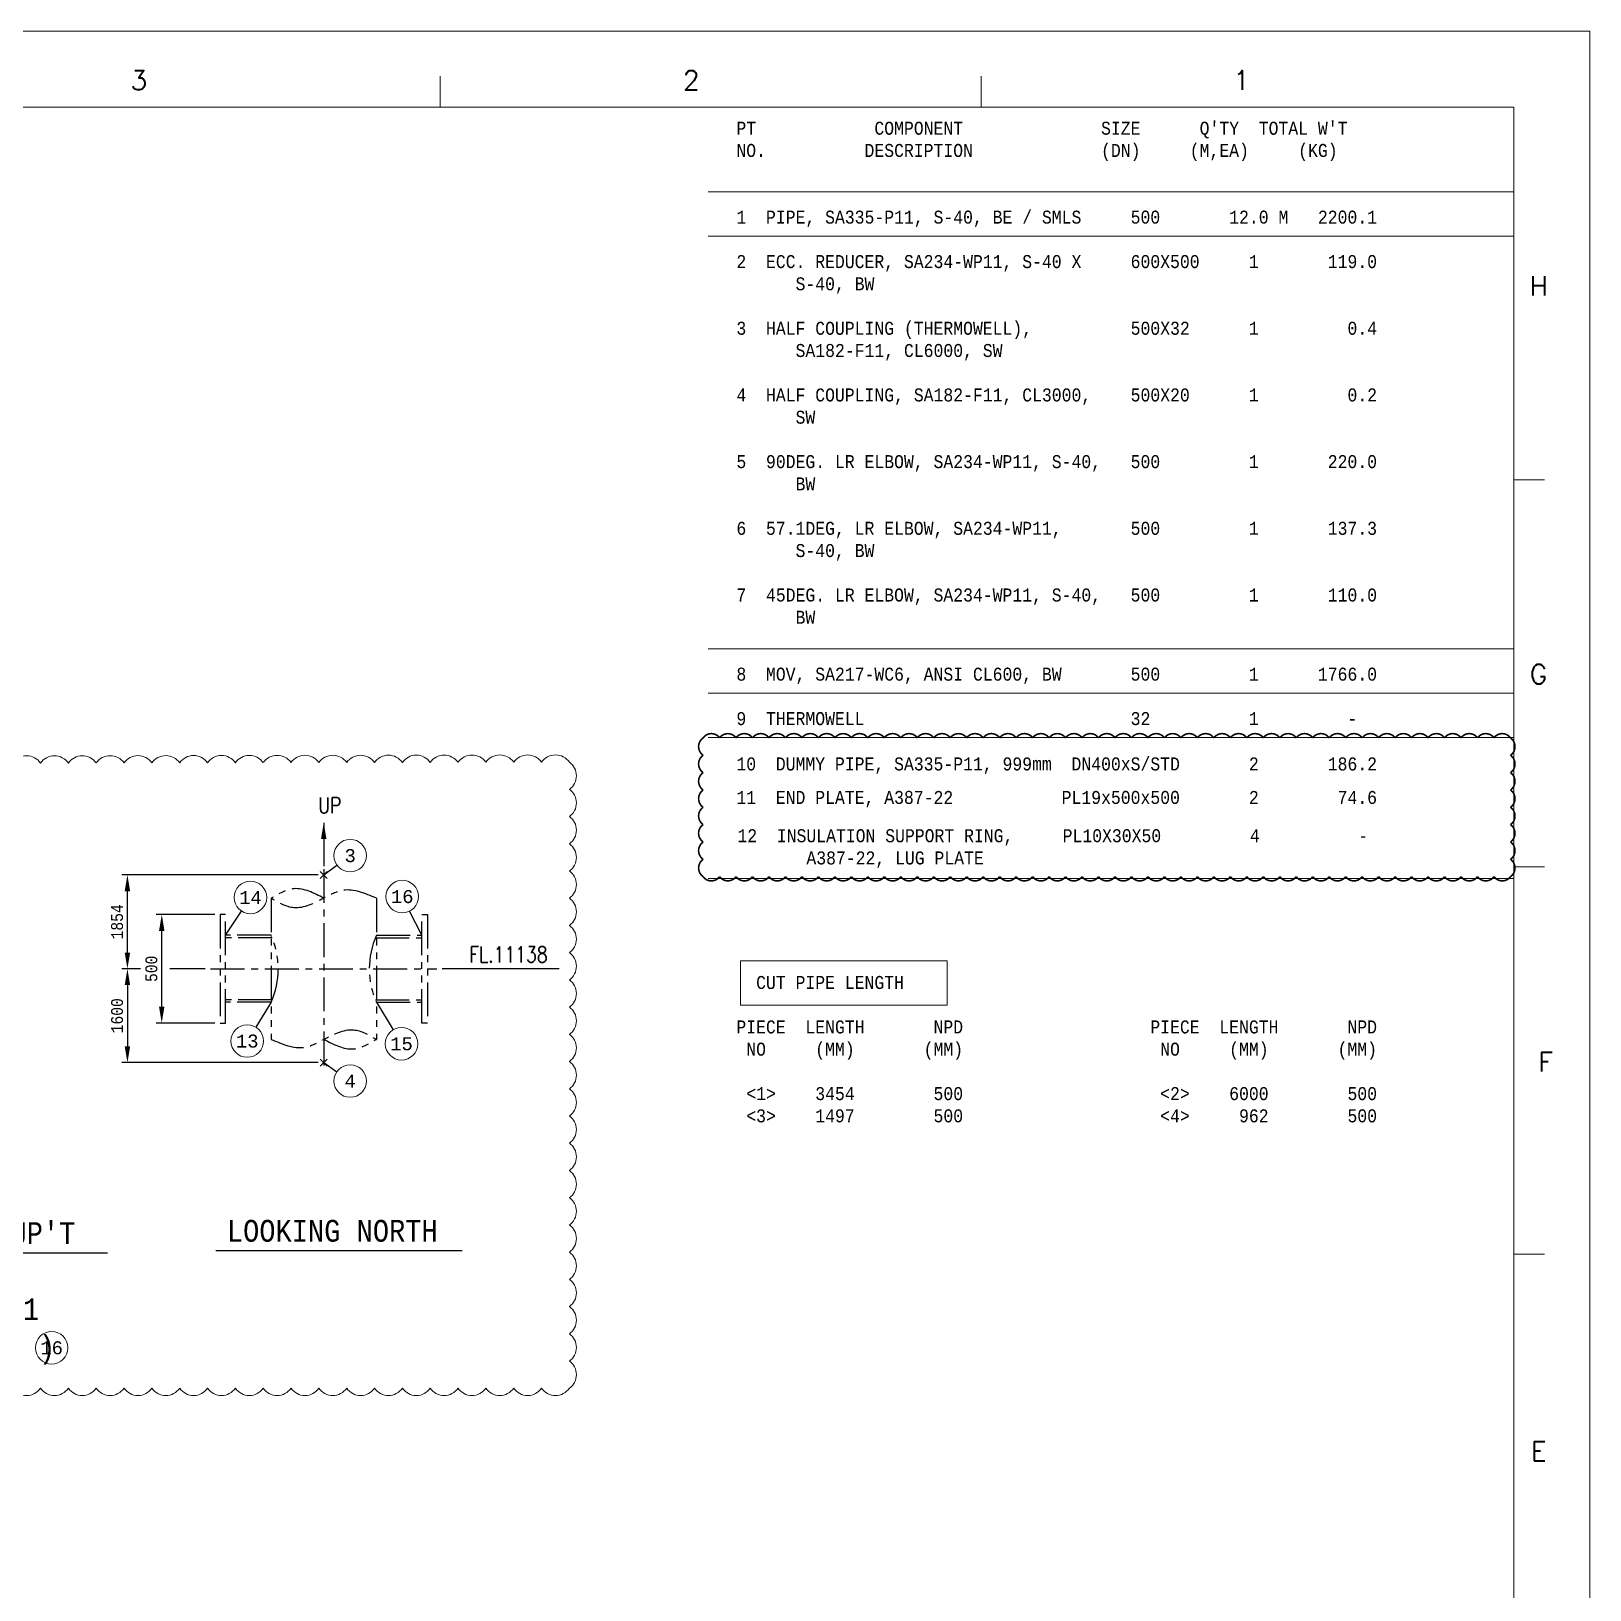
# Model space of a CAD drawing. Extents: x 0 to 841, y 0 to 594.
# Drawn here: x 553.6 to 841, y 306.5 to 594 of the extents above; entities that cross this region are included whole.
import ezdxf
from ezdxf.enums import TextEntityAlignment as Align

# ---------------------------------------------------------------- set-up
doc = ezdxf.new("R2010")
doc.units = 0
doc.header["$LTSCALE"] = 5
doc.header["$MEASUREMENT"] = 0
doc.linetypes.add('CENTER', pattern=[2, 1.25, -0.25, 0.25, -0.25])
doc.linetypes.add('PHANTOM', pattern=[2.5, 1.25, -0.25, 0.25, -0.25, 0.25, -0.25])
doc.layers.get('0').update_dxf_attribs({"lineweight": 9})
doc.layers.add('42', color=7, linetype='Continuous', lineweight=9)
doc.layers.add('EMB', color=7, linetype='Continuous', lineweight=9)
doc.layers.add('SUPT', color=4, linetype='Continuous')
doc.styles.add('MARKING', font='monotxt.shx', dxfattribs={"width": 0.85, "height": 2.6})
doc.styles.add('ROMANS', font='romans.shx')
doc.styles.add('TXT', font='monotxt.shx')

msp = doc.modelspace()

# ---------------------------------------------------------------- linework, layer by layer
at = {"color": 6, "linetype": 'Continuous', "lineweight": 0, "flags": 128}
msp.add_lwpolyline([(826.37, 438.06, 0, 0, 0.520567), (826.37, 438.06, 0, 0, 0.520567), (826.37, 438.06, 0.3, 0.3, 0.520567), (826.37, 441.25, 0.3, 0.3, 0.520567), (826.37, 444.45, 0.3, 0.3, 0.520567), (826.37, 447.65, 0.3, 0.3, 0.520567), (826.37, 450.85, 0.3, 0.3, 0.520567), (826.37, 454.04, 0.3, 0.3, 0.520567), (826.37, 457.24, 0.3, 0.3, 0.520567), (826.37, 460.44, 0.3, 0.3, 0.520567), (826.37, 463.64, 0.3, 0.3, 0.520567), (826.37, 463.64, 0.3, 0.3, 0.520567), (823.33, 463.64, 0.3, 0.3, 0.520567), (820.29, 463.64, 0.3, 0.3, 0.520567), (817.25, 463.64, 0.3, 0.3, 0.520567), (814.21, 463.64, 0.3, 0.3, 0.520567), (811.17, 463.64, 0.3, 0.3, 0.520567), (808.13, 463.64, 0.3, 0.3, 0.520567), (805.1, 463.64, 0.3, 0.3, 0.520567), (802.06, 463.64, 0.3, 0.3, 0.520567), (799.02, 463.64, 0.3, 0.3, 0.520567), (795.98, 463.64, 0.3, 0.3, 0.520567), (792.94, 463.64, 0.3, 0.3, 0.520567), (789.9, 463.64, 0.3, 0.3, 0.520567), (786.86, 463.64, 0.3, 0.3, 0.520567), (783.83, 463.64, 0.3, 0.3, 0.520567), (780.79, 463.64, 0.3, 0.3, 0.520567), (777.75, 463.64, 0.3, 0.3, 0.520567), (774.71, 463.64, 0.3, 0.3, 0.520567), (771.67, 463.64, 0.3, 0.3, 0.520567), (768.63, 463.64, 0.3, 0.3, 0.520567), (765.59, 463.64, 0.3, 0.3, 0.520567), (762.56, 463.64, 0.3, 0.3, 0.520567), (759.52, 463.64, 0.3, 0.3, 0.520567), (756.48, 463.64, 0.3, 0.3, 0.520567), (753.44, 463.64, 0.3, 0.3, 0.520567), (750.4, 463.64, 0.3, 0.3, 0.520567), (747.36, 463.64, 0.3, 0.3, 0.520567), (744.32, 463.64, 0.3, 0.3, 0.520567), (741.29, 463.64, 0.3, 0.3, 0.520567), (738.25, 463.64, 0.3, 0.3, 0.520567), (735.21, 463.64, 0.3, 0.3, 0.520567), (732.17, 463.64, 0.3, 0.3, 0.520567), (729.13, 463.64, 0.3, 0.3, 0.520567), (726.09, 463.64, 0.3, 0.3, 0.520567), (723.06, 463.64, 0.3, 0.3, 0.520567), (720.02, 463.64, 0.3, 0.3, 0.520567), (716.98, 463.64, 0.3, 0.3, 0.520567), (713.94, 463.64, 0.3, 0.3, 0.520567), (710.9, 463.64, 0.3, 0.3, 0.520567), (707.86, 463.64, 0.3, 0.3, 0.520567), (704.82, 463.64, 0.3, 0.3, 0.520567), (701.79, 463.64, 0.3, 0.3, 0.520567), (698.75, 463.64, 0.3, 0.3, 0.520567), (695.71, 463.64, 0.3, 0.3, 0.520567), (692.67, 463.64, 0.3, 0.3, 0.520567), (689.63, 463.64, 0.3, 0.3, 0.520567), (686.59, 463.64, 0.3, 0.3, 0.520567), (683.55, 463.64, 0.3, 0.3, 0.520567), (680.52, 463.64, 0.3, 0.3, 0.520567), (677.48, 463.64, 0.3, 0.3, 0.520567), (677.48, 463.64, 0.3, 0.3, 0.520567), (677.48, 460.44, 0.3, 0.3, 0.520567), (677.48, 457.24, 0.3, 0.3, 0.520567), (677.48, 454.04, 0.3, 0.3, 0.520567), (677.48, 450.85, 0.3, 0.3, 0.520567), (677.48, 447.65, 0.3, 0.3, 0.520567), (677.48, 444.45, 0.3, 0.3, 0.520567), (677.48, 441.25, 0.3, 0.3, 0.520567), (677.48, 438.06, 0.3, 0.3, 0.520567), (677.48, 438.06, 0.3, 0.3, 0.520567), (680.52, 438.06, 0.3, 0.3, 0.520567), (683.55, 438.06, 0.3, 0.3, 0.520567), (686.59, 438.06, 0.3, 0.3, 0.520567), (689.63, 438.06, 0.3, 0.3, 0.520567), (692.67, 438.06, 0.3, 0.3, 0.520567), (695.71, 438.06, 0.3, 0.3, 0.520567), (698.75, 438.06, 0.3, 0.3, 0.520567), (701.79, 438.06, 0.3, 0.3, 0.520567), (704.82, 438.06, 0.3, 0.3, 0.520567), (707.86, 438.06, 0.3, 0.3, 0.520567), (710.9, 438.06, 0.3, 0.3, 0.520567), (713.94, 438.06, 0.3, 0.3, 0.520567), (716.98, 438.06, 0.3, 0.3, 0.520567), (720.02, 438.06, 0.3, 0.3, 0.520567), (723.06, 438.06, 0.3, 0.3, 0.520567), (726.09, 438.06, 0.3, 0.3, 0.520567), (729.13, 438.06, 0.3, 0.3, 0.520567), (732.17, 438.06, 0.3, 0.3, 0.520567), (735.21, 438.06, 0.3, 0.3, 0.520567), (738.25, 438.06, 0.3, 0.3, 0.520567), (741.29, 438.06, 0.3, 0.3, 0.520567), (744.32, 438.06, 0.3, 0.3, 0.520567), (747.36, 438.06, 0.3, 0.3, 0.520567), (750.4, 438.06, 0.3, 0.3, 0.520567), (753.44, 438.06, 0.3, 0.3, 0.520567), (756.48, 438.06, 0.3, 0.3, 0.520567), (759.52, 438.06, 0.3, 0.3, 0.520567), (762.56, 438.06, 0.3, 0.3, 0.520567), (765.59, 438.06, 0.3, 0.3, 0.520567), (768.63, 438.06, 0.3, 0.3, 0.520567), (771.67, 438.06, 0.3, 0.3, 0.520567), (774.71, 438.06, 0.3, 0.3, 0.520567), (777.75, 438.06, 0.3, 0.3, 0.520567), (780.79, 438.06, 0.3, 0.3, 0.520567), (783.83, 438.06, 0.3, 0.3, 0.520567), (786.86, 438.06, 0.3, 0.3, 0.520567), (789.9, 438.06, 0.3, 0.3, 0.520567), (792.94, 438.06, 0.3, 0.3, 0.520567), (795.98, 438.06, 0.3, 0.3, 0.520567), (799.02, 438.06, 0.3, 0.3, 0.520567), (802.06, 438.06, 0.3, 0.3, 0.520567), (805.1, 438.06, 0.3, 0.3, 0.520567), (808.13, 438.06, 0.3, 0.3, 0.520567), (811.17, 438.06, 0.3, 0.3, 0.520567), (814.21, 438.06, 0.3, 0.3, 0.520567), (817.25, 438.06, 0.3, 0.3, 0.520567), (820.29, 438.06, 0.3, 0.3, 0.520567), (823.33, 438.06, 0.3, 0.3, 0.520567), (826.37, 438.06, 0.3, 0.3, 0.520567)], format="xyseb", dxfattribs=at)
at = {"layer": '42', "color": 3, "linetype": 'Continuous', "lineweight": 0}
for p, q in [((629.01, 585.73), (629.01, 580)), ((728.74, 585.73), (728.74, 580)), ((826.93, 511.27), (832.65, 511.27)), ((826.93, 439.85), (832.65, 439.85)), ((826.93, 368.43), (832.65, 368.43))]:
    msp.add_line(p, q, dxfattribs=at)
for points in [[(0, 0), (841, 0), (841, 594), (0, 594)], [(35, 580), (827, 580), (827, 14), (35, 14)]]:
    msp.add_lwpolyline(points, close=True, dxfattribs=at)
at = {"layer": 'EMB', "color": 2, "linetype": 'Continuous', "lineweight": 0}
for p, q in [((678.39, 564.39), (826.89, 564.39)), ((678.39, 556.19), (826.89, 556.19)), ((678.39, 480.09), (826.89, 480.09)), ((678.39, 471.89), (826.89, 471.89)), ((678.39, 463.69), (826.89, 463.69)), ((678.39, 437.69), (826.89, 437.69)), ((684.39, 422.52), (722.49, 422.52))]:
    msp.add_line(p, q, dxfattribs=at)
msp.add_lwpolyline([(684.39, 422.52), (684.39, 414.32), (722.49, 414.32), (722.49, 422.52)], dxfattribs=at)
at = {"layer": 'SUPT', "color": 2, "linetype": 'Continuous'}
msp.add_line((607.51, 448), (607.51, 439.99), dxfattribs=at)
at = {"layer": 'SUPT', "color": 2}
for p, q in [((607.51, 438.37), (609.95, 440.18)), ((606.51, 438.37), (570.31, 438.37)), ((608.17, 437.72), (606.86, 439.03)), ((608.17, 439.03), (606.86, 437.72)), ((571.31, 424.05), (571.31, 435.37)), ((589.4, 427.24), (592.35, 431.71)), ((625.63, 427.24), (623.35, 431.71)), ((587.4, 431.05), (576.64, 431.05)), ((577.64, 414.05), (577.64, 428.05)), ((573.75, 421.05), (570.31, 421.05)), ((585.66, 421.05), (579.15, 421.05)), ((650.91, 421.05), (629.37, 421.05)), ((571.31, 418.05), (571.31, 406.74)), ((597.8, 414.87), (594.98, 410.28)), ((617.23, 414.87), (620.31, 409.79)), ((587.4, 411.05), (576.64, 411.05)), ((606.51, 403.74), (570.31, 403.74)), ((608.17, 404.39), (606.86, 403.08)), ((608.17, 403.08), (606.86, 404.39)), ((607.51, 403.74), (609.93, 402.06)), ((567.64, 368.61), (478.86, 368.61)), ((633.02, 369.04), (587.59, 369.04))]:
    msp.add_line(p, q, dxfattribs=at)
at = {"layer": 'SUPT', "color": 1, "linetype": 'CENTER'}
for p, q in [((607.51, 439.46), (607.51, 402.8)), ((586.66, 421.05), (628.37, 421.05))]:
    msp.add_line(p, q, dxfattribs=at)
at = {"layer": 'SUPT', "color": 1, "linetype": 'PHANTOM'}
for p, q in [((597.8, 434.07), (597.8, 408.04)), ((617.23, 434.07), (617.23, 408.04)), ((589.4, 431.05), (588.4, 431.05)), ((588.4, 431.05), (588.4, 411.05)), ((589.4, 411.05), (589.4, 431.05)), ((625.63, 411.05), (625.63, 431.05)), ((625.63, 431.05), (626.63, 431.05)), ((626.63, 431.05), (626.63, 411.05)), ((597.8, 427.24), (589.4, 427.24)), ((598, 426.77), (589.4, 426.77)), ((617.03, 426.77), (625.63, 426.77)), ((617.23, 427.24), (625.63, 427.24)), ((598, 415.34), (589.4, 415.34)), ((597.8, 414.87), (589.4, 414.87)), ((617.03, 415.34), (625.63, 415.34)), ((617.23, 414.87), (625.63, 414.87)), ((588.4, 411.05), (589.4, 411.05)), ((626.63, 411.05), (625.63, 411.05))]:
    msp.add_line(p, q, dxfattribs=at)
at = {"layer": 'SUPT', "color": 1, "linetype": 'Continuous', "lineweight": 0, "flags": 128}
msp.add_lwpolyline([(550.16, 343.68, 0.520567), (555.29, 343.68, 0.520567), (560.42, 343.68, 0.520567), (565.55, 343.68, 0.520567), (570.69, 343.68, 0.520567), (575.82, 343.68, 0.520567), (580.95, 343.68, 0.520567), (586.09, 343.68, 0.520567), (591.22, 343.68, 0.520567), (596.35, 343.68, 0.520567), (601.48, 343.68, 0.520567), (606.62, 343.68, 0.520567), (611.75, 343.68, 0.520567), (616.88, 343.68, 0.520567), (622.02, 343.68, 0.520567), (627.15, 343.68, 0.520567), (632.28, 343.68, 0.520567), (637.41, 343.68, 0.520567), (642.55, 343.68, 0.520567), (647.68, 343.68, 0.520567), (652.81, 343.68, 0.520567), (652.81, 343.68, 0.520567), (652.81, 348.7, 0.520567), (652.81, 353.73, 0.520567), (652.81, 358.75, 0.520567), (652.81, 363.77, 0.520567), (652.81, 368.79, 0.520567), (652.81, 373.81, 0.520567), (652.81, 378.83, 0.520567), (652.81, 383.85, 0.520567), (652.81, 388.88, 0.520567), (652.81, 393.9, 0.520567), (652.81, 398.92, 0.520567), (652.81, 403.94, 0.520567), (652.81, 408.96, 0.520567), (652.81, 413.98, 0.520567), (652.81, 419, 0.520567), (652.81, 424.03, 0.520567), (652.81, 429.05, 0.520567), (652.81, 434.07, 0.520567), (652.81, 439.09, 0.520567), (652.81, 444.11, 0.520567), (652.81, 449.13, 0.520567), (652.81, 454.15, 0.520567), (652.81, 459.18, 0.520567), (647.68, 459.17, 0.520567), (642.55, 459.16, 0.520567), (637.41, 459.15, 0.520567), (632.28, 459.14, 0.520567), (627.15, 459.13, 0.520567), (622.02, 459.12, 0.520567), (616.88, 459.11, 0.520567), (611.75, 459.1, 0.520567), (606.62, 459.09, 0.520567), (601.48, 459.09, 0.520567), (596.35, 459.08, 0.520567), (591.22, 459.07, 0.520567), (586.09, 459.06, 0.520567), (580.95, 459.05, 0.520567), (575.82, 459.04, 0.520567), (570.69, 459.03, 0.520567), (565.55, 459.02, 0.520567), (560.42, 459.01, 0.520567), (555.29, 459.01, 0.520567), (550.16, 459, 0.520567)], format="xyb", dxfattribs=at)
at = {"layer": 'SUPT', "color": 2, "linetype": 'Continuous', "lineweight": 0}
for centre in [(612.39, 441.93), (594, 434.21), (621.99, 434.38), (593.41, 407.73), (621.86, 407.23), (612.39, 400.35), (557.34, 351.15)]:
    msp.add_circle(centre, 3, dxfattribs=at)
at = {"layer": 'SUPT', "color": 1, "linetype": 'PHANTOM'}
for centre, start, end in [((584.02, 421.05), 335.84, 24.16), ((631.01, 421.05), 155.84, 204.16)]:
    msp.add_arc(centre, 15.1, start, end, dxfattribs=at)
for points in [[(607.51, 434.07), (605.72, 435.01), (602.35, 436.73), (599.19, 434.88), (597.8, 434.07)], [(607.51, 408.04), (609.31, 407.09), (612.68, 405.38), (615.83, 407.23), (617.23, 408.04)]]:
    msp.add_open_spline(points, degree=3, knots=[1.177559, 1.177559, 1.177559, 1.177559, 1.843458, 2.374059, 2.374059, 2.374059, 2.374059], dxfattribs=at)
for points in [[(617.23, 434.07), (611.09, 435.53), (607.51, 434.07), (602.03, 432.31), (597.8, 434.07)], [(597.8, 408.04), (603.93, 406.58), (607.51, 408.04), (612.99, 409.79), (617.23, 408.04)]]:
    msp.add_spline(points, degree=3, dxfattribs=at)
at = {"layer": 'SUPT', "color": 2, "linetype": 'Continuous'}
msp.add_solid([(607.01, 445), (608.01, 445), (607.51, 448)], dxfattribs=at)
at = {"layer": 'SUPT', "color": 2}
for points in [[(570.81, 435.37), (571.81, 435.37), (571.31, 438.37)], [(578.14, 428.05), (577.14, 428.05), (577.64, 431.05)], [(570.81, 424.05), (571.81, 424.05), (571.31, 421.05)], [(570.81, 418.05), (571.81, 418.05), (571.31, 421.05)], [(578.14, 414.05), (577.14, 414.05), (577.64, 411.05)], [(570.81, 406.74), (571.81, 406.74), (571.31, 403.74)]]:
    msp.add_solid(points, dxfattribs=at)

# ---------------------------------------------------------------- texts
at = {"layer": '42', "color": 3, "linetype": 'Continuous', "lineweight": 0, "style": 'ROMANS'}
for s, height, width, p in [('3', 3.58, 1.001426, (573.44, 584.94)), ('2', 3.58, 1.001426, (675.29, 584.94)), ('1', 3.58, 1.001426, (776.74, 584.94)), ('H', 3.57, 1.001449, (831.54, 547.02)), ('G', 3.57, 1.001449, (831.54, 475.39)), ('F', 3.57, 1.001449, (832.85, 403.88)), ('E', 3.57, 1.001449, (831.55, 332.07))]:
    msp.add_text(s, height=height, dxfattribs=dict(at, width=width)).set_placement(p, align=Align.MIDDLE)
at = {"layer": 'EMB', "color": 2, "linetype": 'Continuous', "lineweight": 0, "style": 'TXT', "width": 0.875}
for s, p in [(" PT            COMPONENT              SIZE      Q'TY  TOTAL W'T", (681.8, 574.9)), (' NO.          DESCRIPTION             (DN)     (M,EA)     (KG)', (681.8, 570.8)), (' 1  PIPE, SA335-P11, S-40, BE / SMLS     500       12.0 M   2200.1', (681.8, 558.5)), (' 2  ECC. REDUCER, SA234-WP11, S-40 X     600X500     1       119.0', (681.8, 550.3)), ('       S-40, BW', (681.8, 546.2)), (' 3  HALF COUPLING (THERMOWELL),          500X32      1         0.4', (681.8, 538)), ('       SA182-F11, CL6000, SW', (681.8, 533.9)), (' 4  HALF COUPLING, SA182-F11, CL3000,    500X20      1         0.2', (681.8, 525.7)), ('       SW', (681.8, 521.6)), (' 5  90DEG. LR ELBOW, SA234-WP11, S-40,   500         1       220.0', (681.8, 513.4)), ('       BW', (681.8, 509.3)), (' 6  57.1DEG, LR ELBOW, SA234-WP11,       500         1       137.3', (681.8, 501.1)), ('       S-40, BW', (681.8, 497)), (' 7  45DEG. LR ELBOW, SA234-WP11, S-40,   500         1       110.0', (681.8, 488.8)), ('       BW', (681.8, 484.7)), (' 8  MOV, SA217-WC6, ANSI CL600, BW       500         1      1766.0', (681.8, 474.2)), (' 9  THERMOWELL                           32          1         -', (681.8, 466)), (' 10  DUMMY PIPE, SA335-P11, 999mm  DN400xS/STD       2       186.2', (681.8, 457.64)), (' 11  END PLATE, A387-22           PL19x500x500       2        74.6', (681.8, 451.46)), ('12  INSULATION SUPPORT RING,     PL10X30X50         4          -', (683.8, 444.4)), ('       A387-22, LUG PLATE', (683.8, 440.3)), ('   CUT PIPE LENGTH', (681.8, 417.33)), (' PIECE  LENGTH       NPD                   PIECE  LENGTH       NPD', (681.8, 409.13)), ('  NO     (MM)       (MM)                    NO     (MM)       (MM)', (681.8, 405.03)), ('  <1>    3454        500                    <2>    6000        500', (681.8, 396.83)), ('  <3>    1497        500                    <4>     962        500', (681.8, 392.73))]:
    msp.add_text(s, height=2.4, dxfattribs=at).set_placement(p)
at = {"layer": 'SUPT', "color": 2, "linetype": 'Continuous'}
for s, height, style, width, p in [('UP', 2.903, 'ROMANS', 0.8, (606.49, 449.77)), ('FL.11138', 2.903, 'ROMANS', 0.8, (634.37, 422.24)), ("DETAIL FOR DUMMY PIPE SUP'T", 4.032, 'TXT', 0.857143, (480.95, 370.28)), ('LOOKING NORTH', 4.032, 'TXT', 0.857143, (589.65, 370.71))]:
    msp.add_text(s, height=height, dxfattribs=dict(at, style=style, width=width)).set_placement(p)
at = {"layer": 'SUPT', "color": 2, "linetype": 'Continuous', "lineweight": 0, "style": 'TXT'}
for s, p in [('3', (612.39, 441.93)), ('14', (594, 434.21)), ('16', (621.99, 434.38)), ('13', (593.41, 407.73)), ('15', (621.86, 407.23)), ('4', (612.39, 400.35)), ('16', (557.34, 351.15))]:
    msp.add_text(s, height=2.4, dxfattribs=at).set_placement(p, align=Align.MIDDLE_CENTER)
at = {"layer": 'SUPT', "color": 2, "linetype": 'Continuous', "style": 'TXT', "width": 0.857143}
for s, p in [("SUP'T NO. :H-011-G-001", (522.38, 358.28)), ('(WELDING JOINT NO   ~  )', (522.38, 351.28))]:
    msp.add_text(s, height=4, dxfattribs=at).set_placement(p, align=Align.MIDDLE_CENTER)
at = {"layer": 'SUPT', "color": 2, "char_height": 2.2, "attachment_point": 5, "rotation": 90, "style": 'MARKING'}
for s, insert in [('\\A1;1854', (569.41, 429.71)), ('\\A1;500', (575.74, 421.05)), ('\\A1;1600', (569.41, 412.39))]:
    msp.add_mtext(s, dxfattribs=dict(at, insert=insert))

doc.saveas('drawing.dxf')
